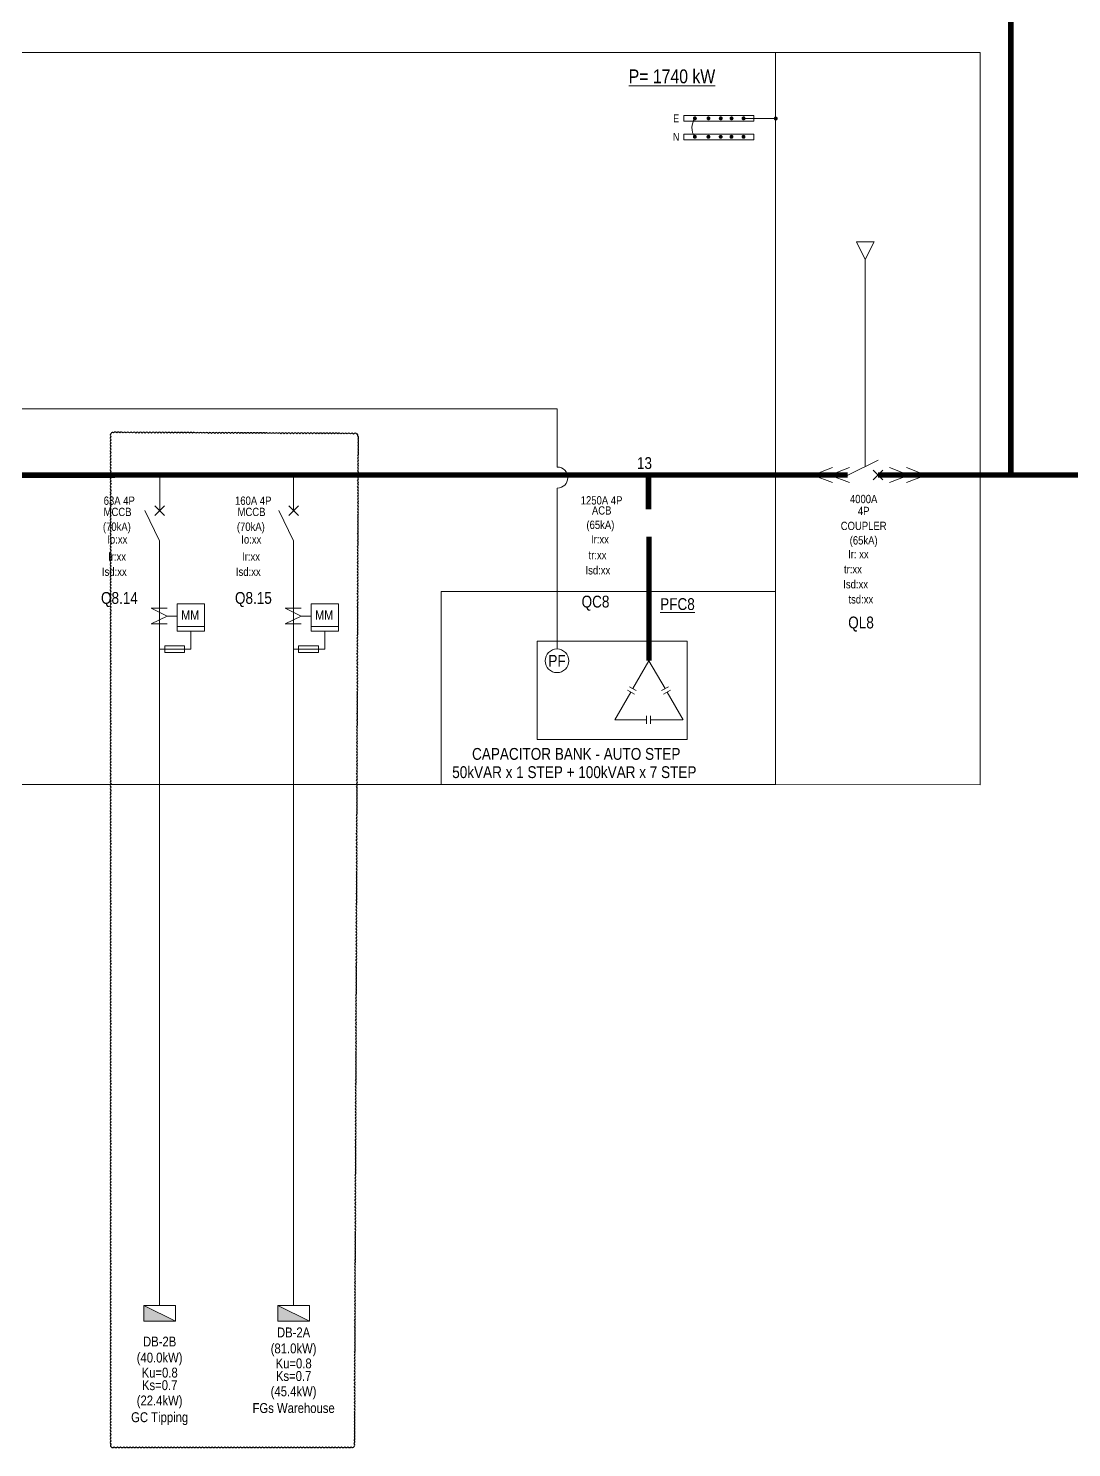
# Model space of a CAD drawing. Header units: millimetres. Extents: x -116965 to 323937, y 291661 to 566926.
# Drawn here: x -54302 to -52935, y 326362 to 328221 of the extents above; entities that cross this region are included whole.
import ezdxf
from ezdxf.enums import TextEntityAlignment as Align

# ---------------------------------------------------------------- set-up
doc = ezdxf.new("R2010")
doc.units = ezdxf.units.MM
doc.layers.get('0').update_dxf_attribs({"lineweight": 18})
doc.layers.add('HV-MV Equipment', color=4, linetype='Continuous', lineweight=9)
doc.layers.add('Text 2', color=2, linetype='Continuous')
doc.styles.add('Hel-Con', font='')
doc.styles.add('VNI-HELVE', font='')
doc.styles.add('VNI-HELVE-CONDENSE', font='')
doc.styles.get('Hel-Con').set_extended_font_data('VNI-Helve-Condense')
doc.styles.get('VNI-HELVE').set_extended_font_data('VNI-Helve-Condense')
doc.styles.get('VNI-HELVE-CONDENSE').set_extended_font_data('VNI-Helve-Condense')

# ---------------------------------------------------------------- blocks, each defined once
blk = doc.blocks.new('TDIEN')
blk.add_hatch(color=256).paths.add_polyline_path([(400, 0), (-400, 400), (-400, 0)])
blk.add_line((-400, 400), (400, 0))
blk.add_lwpolyline([(-400, 0), (400, 0), (400, 400), (-400, 400)], close=True)

msp = doc.modelspace()

# ---------------------------------------------------------------- linework, layer by layer
at = {"layer": 'HV-MV Equipment', "color": 8, "lineweight": 9}
for p, q in [((-53608.772753, 327723.226844), (-55451.867401, 327723.284552)), ((-53608.772753, 327646.902933), (-53608.772753, 327723.247146)), ((-53609.083405, 327408.518985), (-53608.772753, 327619.227688))]:
    msp.add_line(p, q, dxfattribs=at)
at = {"layer": 'HV-MV Equipment', "color": 6, "lineweight": 9}
msp.add_line((-53954.242582, 326548.692221), (-53954.242582, 327550.05506), dxfattribs=at)
at = {"layer": 'HV-MV Equipment', "ltscale": 0.001}
msp.add_line((-53760.765203, 327484.004418), (-53760.765203, 327230.818382), dxfattribs=at)
at = {"layer": 'HV-MV Equipment', "color": 6, "const_width": 7.259908}
for points in [[(-53014.454153, 327636.386504), (-53014.454153, 328626.947651)], [(-53228.23878, 327636.386504), (-56602.539381, 327636.272433)], [(-53489.327513, 327636.292735), (-53489.327513, 327591.316866)], [(-53188.453614, 327636.386504), (-52699.281303, 327636.386504)], [(-53488.618168, 327393.060717), (-53488.638867, 327555.599994)]]:
    msp.add_lwpolyline(points, dxfattribs=at)
at = {"layer": 'HV-MV Equipment', "lineweight": 9}
for points in [[(-56642.54954, 328189.860327), (-53322.833624, 328189.954096), (-53322.833624, 327230.848957), (-55343.806118, 327230.848957), (-55343.806118, 327230.848957), (-56642.54954, 327230.848957), (-56642.54954, 328189.860327)], [(-53760.765203, 327484.004418), (-53322.833624, 327484.004418)]]:
    msp.add_lwpolyline(points, dxfattribs=at)
for points in [[(-53322.833624, 328189.974398), (-53054.464313, 328189.974398), (-53054.464313, 327230.534554), (-53322.833624, 327230.963028)], [(-53442.862727, 328075.678929), (-53351.240946, 328075.678929), (-53351.240946, 328083.002009), (-53442.862727, 328083.002009)], [(-53438.349596, 327289.779156), (-53634.987879, 327289.779156), (-53634.987879, 327418.844187), (-53438.349596, 327418.844187)]]:
    msp.add_lwpolyline(points, close=True, dxfattribs=at)
at = {"layer": 'HV-MV Equipment', "color": 3, "lineweight": 9}
msp.add_lwpolyline([(-53442.780147, 328099.843047), (-53351.158366, 328099.843047), (-53351.158366, 328107.166127), (-53442.780147, 328107.166127)], close=True, dxfattribs=at)
at = {"layer": 'HV-MV Equipment', "lineweight": 9}
msp.add_lwpolyline([(-53428.428222, 328103.622058, 0.3197592439), (-53428.510802, 328079.457946)], format="xyb", dxfattribs=at)
at = {"layer": 'HV-MV Equipment', "color": 3, "lineweight": 9, "const_width": 2.581301}
for points in [[(-53429.718871, 328103.622061, -1), (-53427.13757, 328103.622061, -1)], [(-53411.902089, 328103.622061, -1), (-53409.320789, 328103.622061, -1)], [(-53395.84586, 328103.622061, -1), (-53393.26456, 328103.622061, -1)], [(-53381.703408, 328103.622061, -1), (-53379.122108, 328103.622061, -1)], [(-53365.919522, 328103.622061, -1), (-53363.338221, 328103.622061, -1)], [(-53323.72242, 328103.410391, -1), (-53321.14112, 328103.410391, -1)]]:
    msp.add_lwpolyline(points, format="xyb", close=True, dxfattribs=at)
at = {"layer": 'HV-MV Equipment', "color": 3, "lineweight": 9}
msp.add_lwpolyline([(-53364.628871, 328103.622061), (-53322.414295, 328103.622061)], dxfattribs=at)
at = {"layer": 'HV-MV Equipment', "lineweight": 9, "const_width": 2.581301}
for points in [[(-53429.801451, 328079.457943, -1), (-53427.22015, 328079.457943, -1)], [(-53411.984669, 328079.457943, -1), (-53409.403368, 328079.457943, -1)], [(-53395.92844, 328079.457943, -1), (-53393.34714, 328079.457943, -1)], [(-53381.785988, 328079.457943, -1), (-53379.204688, 328079.457943, -1)], [(-53366.002101, 328079.457943, -1), (-53363.420801, 328079.457943, -1)]]:
    msp.add_lwpolyline(points, format="xyb", close=True, dxfattribs=at)
at = {"layer": 'HV-MV Equipment', "color": 8, "lineweight": 9}
for points in [[(-53216.824391, 327941.766785), (-53193.592685, 327941.766785), (-53205.208538, 327918.53508), (-53205.208538, 327918.53508)], [(-54106.782349, 327467.719662), (-54071.098449, 327467.719662), (-54071.098449, 327432.035763), (-54106.782349, 327432.035763)], [(-53931.25417, 327467.71074), (-53895.57027, 327467.71074), (-53895.57027, 327432.02684), (-53931.25417, 327432.02684)], [(-54123.137021, 327412.696217), (-54123.137021, 327404.091881), (-54097.324015, 327404.091881), (-54097.324015, 327412.696217)], [(-53947.608842, 327412.687295), (-53947.608842, 327404.082959), (-53921.795836, 327404.082959), (-53921.795836, 327412.687295)]]:
    msp.add_lwpolyline(points, close=True, dxfattribs=at)
for points in [[(-53205.181705, 327647.626458), (-53205.205899, 327918.540358)], [(-54120.042178, 327462.008867), (-54140.692583, 327462.008867), (-54120.042178, 327451.683665), (-54140.692583, 327441.358462), (-54120.042178, 327441.358462)], [(-54120.042178, 327451.683665), (-54106.792103, 327451.683665)], [(-53944.513999, 327461.999945), (-53965.164403, 327461.999945), (-53944.513999, 327451.674743), (-53965.164403, 327441.34954), (-53944.513999, 327441.34954)], [(-53944.513999, 327451.674743), (-53931.263924, 327451.674743)], [(-54088.940399, 327432.035763), (-54088.940399, 327408.394049), (-54129.77317, 327408.394049)], [(-54106.782349, 327437.983079), (-54071.098449, 327437.983079)], [(-53913.41222, 327432.02684), (-53913.41222, 327408.385127), (-53954.24499, 327408.385127)], [(-53931.25417, 327437.974157), (-53895.57027, 327437.974157)], [(-53509.665184, 327356.547144), (-53488.601116, 327393.031181)], [(-53467.537047, 327356.547144), (-53488.601116, 327393.031181)], [(-53512.246485, 327352.0762), (-53533.310554, 327315.592163)], [(-53507.775541, 327349.494899), (-53516.717429, 327354.6575)], [(-53505.19424, 327353.965843), (-53514.136128, 327359.128444)], [(-53472.007991, 327353.965843), (-53463.066103, 327359.128444)], [(-53469.42669, 327349.494899), (-53460.484802, 327354.6575)], [(-53464.955746, 327352.0762), (-53443.891677, 327315.592163)], [(-53491.973339, 327315.592163), (-53533.310554, 327315.592163)], [(-53491.973339, 327320.754764), (-53491.973339, 327310.429561)], [(-53486.810738, 327320.754764), (-53486.810738, 327310.429561)], [(-53486.810738, 327315.592163), (-53444.6826, 327315.592163)]]:
    msp.add_lwpolyline(points, dxfattribs=at)
at = {"layer": 'HV-MV Equipment', "color": 4, "lineweight": 9}
for points in [[(-53228.23878, 327636.386504), (-53188.453614, 327655.781134)], [(-53273.71279, 327636.386504), (-53248.293023, 327646.265896)], [(-53273.71279, 327636.386504), (-53248.293023, 327626.507112)], [(-53251.470486, 327636.386504), (-53226.050719, 327646.265896)], [(-53251.470486, 327636.386504), (-53226.050719, 327626.507112)], [(-53194.721345, 327642.654235), (-53182.185884, 327630.118773)], [(-53194.721345, 327630.118773), (-53182.185884, 327642.654235)], [(-53148.105942, 327636.294109), (-53173.525709, 327626.414716)], [(-53148.046287, 327636.270924), (-53173.466054, 327646.150316)], [(-53125.863638, 327636.294109), (-53151.283405, 327626.414716)], [(-53125.803983, 327636.270924), (-53151.22375, 327646.150316)], [(-54136.038492, 327583.581417), (-54123.503031, 327596.116879)], [(-54123.503031, 327583.581417), (-54136.038492, 327596.116879)], [(-53960.510313, 327583.572495), (-53947.974851, 327596.107957)], [(-53947.974851, 327583.572495), (-53960.510313, 327596.107957)], [(-54129.770761, 327550.063982), (-54149.165391, 327589.849148)], [(-53954.242582, 327550.05506), (-53973.637212, 327589.840226)]]:
    msp.add_lwpolyline(points, dxfattribs=at)
at = {"layer": 'HV-MV Equipment', "color": 6, "lineweight": 9}
for points in [[(-54129.675347, 327636.368297), (-54129.675347, 327591.392427)], [(-53954.242582, 327634.816095), (-53954.242582, 327589.840226)], [(-54129.770761, 327550.063982), (-54129.770761, 326548.674442)]]:
    msp.add_lwpolyline(points, dxfattribs=at)
at = {"layer": 'HV-MV Equipment', "color": 4, "lineweight": 9}
for points in [[(-53488.638867, 327555.599994, 0, 0, 0), (-53508.033497, 327595.38516, 6.195121, 6.195121, 0)], [(-53495.721869, 327584.92251, 0, 0, 0), (-53483.186407, 327597.457972, 6.195121, 6.195121, 0)], [(-53483.186407, 327584.92251, 0, 0, 0), (-53495.721869, 327597.457972, 6.195121, 6.195121, 0)]]:
    msp.add_lwpolyline(points, format="xyseb", dxfattribs=at)
at = {"layer": 'HV-MV Equipment', "color": 8, "lineweight": 9}
msp.add_lwpolyline([(-53608.901071, 327377.543377, 0, 0, 0), (-53608.901071, 327349.530747, 0, 0, 0), (-53529.203907, 327349.530747, 7.743902, 0, 0), (-53513.716103, 327349.530747, 0, 0, 0)], format="xyseb", dxfattribs=at)
msp.add_circle((-53609.083405, 327393.031181), 15.487804, dxfattribs=at)
msp.add_arc((-53608.774842, 327633.06531), 13.837623, 270.00864702, 89.99135298, dxfattribs=at)
at = {"layer": 'Text 2', "color": 32, "true_color": 0xcd6928}
msp.add_lwpolyline([(-54193.368756, 326363.445297, 0.52056705), (-54189.232033, 326363.445297, 0.52056705), (-54185.095311, 326363.445297, 0.52056705), (-54180.958588, 326363.445297, 0.52056705), (-54176.821865, 326363.445297, 0.52056705), (-54172.685142, 326363.445297, 0.52056705), (-54168.54842, 326363.445297, 0.52056705), (-54164.411697, 326363.445297, 0.52056705), (-54160.274974, 326363.445297, 0.52056705), (-54156.138252, 326363.445297, 0.52056705), (-54152.001529, 326363.445297, 0.52056705), (-54147.864806, 326363.445297, 0.52056705), (-54143.728084, 326363.445297, 0.52056705), (-54139.591361, 326363.445297, 0.52056705), (-54135.454638, 326363.445297, 0.52056705), (-54131.317915, 326363.445297, 0.52056705), (-54127.181193, 326363.445297, 0.52056705), (-54123.04447, 326363.445297, 0.52056705), (-54118.907747, 326363.445297, 0.52056705), (-54114.771025, 326363.445297, 0.52056705), (-54110.634302, 326363.445297, 0.52056705), (-54106.497579, 326363.445297, 0.52056705), (-54102.360857, 326363.445297, 0.52056705), (-54098.224134, 326363.445297, 0.52056705), (-54094.087411, 326363.445297, 0.52056705), (-54089.950689, 326363.445297, 0.52056705), (-54085.813966, 326363.445297, 0.52056705), (-54081.677243, 326363.445297, 0.52056705), (-54077.54052, 326363.445297, 0.52056705), (-54073.403798, 326363.445297, 0.52056705), (-54069.267075, 326363.445297, 0.52056705), (-54065.130352, 326363.445297, 0.52056705), (-54060.99363, 326363.445297, 0.52056705), (-54056.856907, 326363.445297, 0.52056705), (-54052.720184, 326363.445297, 0.52056705), (-54048.583462, 326363.445297, 0.52056705), (-54044.446739, 326363.445297, 0.52056705), (-54040.310016, 326363.445297, 0.52056705), (-54036.173294, 326363.445297, 0.52056705), (-54032.036571, 326363.445297, 0.52056705), (-54027.899848, 326363.445297, 0.52056705), (-54023.763125, 326363.445297, 0.52056705), (-54019.626403, 326363.445297, 0.52056705), (-54015.48968, 326363.445297, 0.52056705), (-54011.352957, 326363.445297, 0.52056705), (-54007.216235, 326363.445297, 0.52056705), (-54003.079512, 326363.445297, 0.52056705), (-53998.942789, 326363.445297, 0.52056705), (-53994.806067, 326363.445297, 0.52056705), (-53990.669344, 326363.445297, 0.52056705), (-53986.532621, 326363.445297, 0.52056705), (-53982.395899, 326363.445297, 0.52056705), (-53978.259176, 326363.445297, 0.52056705), (-53974.122453, 326363.445297, 0.52056705), (-53969.98573, 326363.445297, 0.52056705), (-53965.849008, 326363.445297, 0.52056705), (-53961.712285, 326363.445297, 0.52056705), (-53957.575562, 326363.445297, 0.52056705), (-53953.43884, 326363.445297, 0.52056705), (-53949.302117, 326363.445297, 0.52056705), (-53945.165394, 326363.445297, 0.52056705), (-53941.028672, 326363.445297, 0.52056705), (-53936.891949, 326363.445297, 0.52056705), (-53932.755226, 326363.445297, 0.52056705), (-53928.618503, 326363.445297, 0.52056705), (-53924.481781, 326363.445297, 0.52056705), (-53920.345058, 326363.445297, 0.52056705), (-53916.208335, 326363.445297, 0.52056705), (-53912.071613, 326363.445297, 0.52056705), (-53907.93489, 326363.445297, 0.52056705), (-53903.798167, 326363.445297, 0.52056705), (-53899.661445, 326363.445297, 0.52056705), (-53895.524722, 326363.445297, 0.52056705), (-53891.387999, 326363.445297, 0.52056705), (-53887.251277, 326363.445297, 0.52056705), (-53883.114554, 326363.445297, 0.52056705), (-53878.977831, 326363.445297, 0.52056705), (-53875.018775, 326363.623626, 0.52056705), (-53875.0034, 326367.76032, 0.52056705), (-53874.988025, 326371.897014, 0.52056705), (-53874.97265, 326376.033708, 0.52056705), (-53874.957276, 326380.170402, 0.52056705), (-53874.941901, 326384.307096, 0.52056705), (-53874.926526, 326388.44379, 0.52056705), (-53874.911151, 326392.580484, 0.52056705), (-53874.895776, 326396.717179, 0.52056705), (-53874.880401, 326400.853873, 0.52056705), (-53874.865026, 326404.990567, 0.52056705), (-53874.849651, 326409.127261, 0.52056705), (-53874.834276, 326413.263955, 0.52056705), (-53874.818901, 326417.400649, 0.52056705), (-53874.803526, 326421.537343, 0.52056705), (-53874.788151, 326425.674037, 0.52056705), (-53874.772776, 326429.810732, 0.52056705), (-53874.757402, 326433.947426, 0.52056705), (-53874.742027, 326438.08412, 0.52056705), (-53874.726652, 326442.220814, 0.52056705), (-53874.711277, 326446.357508, 0.52056705), (-53874.695902, 326450.494202, 0.52056705), (-53874.680527, 326454.630896, 0.52056705), (-53874.665152, 326458.76759, 0.52056705), (-53874.649777, 326462.904285, 0.52056705), (-53874.634402, 326467.040979, 0.52056705), (-53874.619027, 326471.177673, 0.52056705), (-53874.603652, 326475.314367, 0.52056705), (-53874.588277, 326479.451061, 0.52056705), (-53874.572902, 326483.587755, 0.52056705), (-53874.557527, 326487.724449, 0.52056705), (-53874.542153, 326491.861143, 0.52056705), (-53874.526778, 326495.997837, 0.52056705), (-53874.511403, 326500.134532, 0.52056705), (-53874.496028, 326504.271226, 0.52056705), (-53874.480653, 326508.40792, 0.52056705), (-53874.465278, 326512.544614, 0.52056705), (-53874.449903, 326516.681308, 0.52056705), (-53874.434528, 326520.818002, 0.52056705), (-53874.419153, 326524.954696, 0.52056705), (-53874.403778, 326529.09139, 0.52056705), (-53874.388403, 326533.228085, 0.52056705), (-53874.373028, 326537.364779, 0.52056705), (-53874.357653, 326541.501473, 0.52056705), (-53874.342279, 326545.638167, 0.52056705), (-53874.326904, 326549.774861, 0.52056705), (-53874.311529, 326553.911555, 0.52056705), (-53874.296154, 326558.048249, 0.52056705), (-53874.280779, 326562.184943, 0.52056705), (-53874.265404, 326566.321638, 0.52056705), (-53874.250029, 326570.458332, 0.52056705), (-53874.234654, 326574.595026, 0.52056705), (-53874.219279, 326578.73172, 0.52056705), (-53874.203904, 326582.868414, 0.52056705), (-53874.188529, 326587.005108, 0.52056705), (-53874.173154, 326591.141802, 0.52056705), (-53874.157779, 326595.278496, 0.52056705), (-53874.142405, 326599.415191, 0.52056705), (-53874.12703, 326603.551885, 0.52056705), (-53874.111655, 326607.688579, 0.52056705), (-53874.09628, 326611.825273, 0.52056705), (-53874.080905, 326615.961967, 0.52056705), (-53874.06553, 326620.098661, 0.52056705), (-53874.050155, 326624.235355, 0.52056705), (-53874.03478, 326628.372049, 0.52056705), (-53874.019405, 326632.508744, 0.52056705), (-53874.00403, 326636.645438, 0.52056705), (-53873.988655, 326640.782132, 0.52056705), (-53873.97328, 326644.918826, 0.52056705), (-53873.957905, 326649.05552, 0.52056705), (-53873.942531, 326653.192214, 0.52056705), (-53873.927156, 326657.328908, 0.52056705), (-53873.911781, 326661.465602, 0.52056705), (-53873.896406, 326665.602296, 0.52056705), (-53873.881031, 326669.738991, 0.52056705), (-53873.865656, 326673.875685, 0.52056705), (-53873.850281, 326678.012379, 0.52056705), (-53873.834906, 326682.149073, 0.52056705), (-53873.819531, 326686.285767, 0.52056705), (-53873.804156, 326690.422461, 0.52056705), (-53873.788781, 326694.559155, 0.52056705), (-53873.773406, 326698.695849, 0.52056705), (-53873.758031, 326702.832544, 0.52056705), (-53873.742657, 326706.969238, 0.52056705), (-53873.727282, 326711.105932, 0.52056705), (-53873.711907, 326715.242626, 0.52056705), (-53873.696532, 326719.37932, 0.52056705), (-53873.681157, 326723.516014, 0.52056705), (-53873.665782, 326727.652708, 0.52056705), (-53873.650407, 326731.789402, 0.52056705), (-53873.635032, 326735.926097, 0.52056705), (-53873.619657, 326740.062791, 0.52056705), (-53873.604282, 326744.199485, 0.52056705), (-53873.588907, 326748.336179, 0.52056705), (-53873.573532, 326752.472873, 0.52056705), (-53873.558157, 326756.609567, 0.52056705), (-53873.542782, 326760.746261, 0.52056705), (-53873.527408, 326764.882955, 0.52056705), (-53873.512033, 326769.01965, 0.52056705), (-53873.496658, 326773.156344, 0.52056705), (-53873.481283, 326777.293038, 0.52056705), (-53873.465908, 326781.429732, 0.52056705), (-53873.450533, 326785.566426, 0.52056705), (-53873.435158, 326789.70312, 0.52056705), (-53873.419783, 326793.839814, 0.52056705), (-53873.404408, 326797.976508, 0.52056705), (-53873.389033, 326802.113202, 0.52056705), (-53873.373658, 326806.249897, 0.52056705), (-53873.358283, 326810.386591, 0.52056705), (-53873.342908, 326814.523285, 0.52056705), (-53873.327534, 326818.659979, 0.52056705), (-53873.312159, 326822.796673, 0.52056705), (-53873.296784, 326826.933367, 0.52056705), (-53873.281409, 326831.070061, 0.52056705), (-53873.266034, 326835.206755, 0.52056705), (-53873.250659, 326839.34345, 0.52056705), (-53873.235284, 326843.480144, 0.52056705), (-53873.219909, 326847.616838, 0.52056705), (-53873.204534, 326851.753532, 0.52056705), (-53873.189159, 326855.890226, 0.52056705), (-53873.173784, 326860.02692, 0.52056705), (-53873.158409, 326864.163614, 0.52056705), (-53873.143034, 326868.300308, 0.52056705), (-53873.12766, 326872.437003, 0.52056705), (-53873.112285, 326876.573697, 0.52056705), (-53873.09691, 326880.710391, 0.52056705), (-53873.081535, 326884.847085, 0.52056705), (-53873.06616, 326888.983779, 0.52056705), (-53873.050785, 326893.120473, 0.52056705), (-53873.03541, 326897.257167, 0.52056705), (-53873.020035, 326901.393861, 0.52056705), (-53873.00466, 326905.530556, 0.52056705), (-53872.989285, 326909.66725, 0.52056705), (-53872.97391, 326913.803944, 0.52056705), (-53872.958535, 326917.940638, 0.52056705), (-53872.94316, 326922.077332, 0.52056705), (-53872.927786, 326926.214026, 0.52056705), (-53872.912411, 326930.35072, 0.52056705), (-53872.897036, 326934.487414, 0.52056705), (-53872.881661, 326938.624109, 0.52056705), (-53872.866286, 326942.760803, 0.52056705), (-53872.850911, 326946.897497, 0.52056705), (-53872.835536, 326951.034191, 0.52056705), (-53872.820161, 326955.170885, 0.52056705), (-53872.804786, 326959.307579, 0.52056705), (-53872.789411, 326963.444273, 0.52056705), (-53872.774036, 326967.580967, 0.52056705), (-53872.758661, 326971.717661, 0.52056705), (-53872.743286, 326975.854356, 0.52056705), (-53872.727912, 326979.99105, 0.52056705), (-53872.712537, 326984.127744, 0.52056705), (-53872.697162, 326988.264438, 0.52056705), (-53872.681787, 326992.401132, 0.52056705), (-53872.666412, 326996.537826, 0.52056705), (-53872.651037, 327000.67452, 0.52056705), (-53872.635662, 327004.811214, 0.52056705), (-53872.620287, 327008.947909, 0.52056705), (-53872.604912, 327013.084603, 0.52056705), (-53872.589537, 327017.221297, 0.52056705), (-53872.574162, 327021.357991, 0.52056705), (-53872.558787, 327025.494685, 0.52056705), (-53872.543412, 327029.631379, 0.52056705), (-53872.528037, 327033.768073, 0.52056705), (-53872.512663, 327037.904767, 0.52056705), (-53872.497288, 327042.041462, 0.52056705), (-53872.481913, 327046.178156, 0.52056705), (-53872.466538, 327050.31485, 0.52056705), (-53872.451163, 327054.451544, 0.52056705), (-53872.435788, 327058.588238, 0.52056705), (-53872.420413, 327062.724932, 0.52056705), (-53872.405038, 327066.861626, 0.52056705), (-53872.389663, 327070.99832, 0.52056705), (-53872.374288, 327075.135015, 0.52056705), (-53872.358913, 327079.271709, 0.52056705), (-53872.343538, 327083.408403, 0.52056705), (-53872.328163, 327087.545097, 0.52056705), (-53872.312789, 327091.681791, 0.52056705), (-53872.297414, 327095.818485, 0.52056705), (-53872.282039, 327099.955179, 0.52056705), (-53872.266664, 327104.091873, 0.52056705), (-53872.251289, 327108.228568, 0.52056705), (-53872.235914, 327112.365262, 0.52056705), (-53872.220539, 327116.501956, 0.52056705), (-53872.205164, 327120.63865, 0.52056705), (-53872.189789, 327124.775344, 0.52056705), (-53872.174414, 327128.912038, 0.52056705), (-53872.159039, 327133.048732, 0.52056705), (-53872.143664, 327137.185426, 0.52056705), (-53872.128289, 327141.32212, 0.52056705), (-53872.112915, 327145.458815, 0.52056705), (-53872.09754, 327149.595509, 0.52056705), (-53872.082165, 327153.732203, 0.52056705), (-53872.06679, 327157.868897, 0.52056705), (-53872.051415, 327162.005591, 0.52056705), (-53872.03604, 327166.142285, 0.52056705), (-53872.020665, 327170.278979, 0.52056705), (-53872.00529, 327174.415673, 0.52056705), (-53871.989915, 327178.552368, 0.52056705), (-53871.97454, 327182.689062, 0.52056705), (-53871.959165, 327186.825756, 0.52056705), (-53871.94379, 327190.96245, 0.52056705), (-53871.928415, 327195.099144, 0.52056705), (-53871.913041, 327199.235838, 0.52056705), (-53871.897666, 327203.372532, 0.52056705), (-53871.882291, 327207.509226, 0.52056705), (-53871.866916, 327211.645921, 0.52056705), (-53871.851541, 327215.782615, 0.52056705), (-53871.836166, 327219.919309, 0.52056705), (-53871.820791, 327224.056003, 0.52056705), (-53871.805416, 327228.192697, 0.52056705), (-53871.790041, 327232.329391, 0.52056705), (-53871.774666, 327236.466085, 0.52056705), (-53871.759291, 327240.602779, 0.52056705), (-53871.743916, 327244.739474, 0.52056705), (-53871.728541, 327248.876168, 0.52056705), (-53871.713167, 327253.012862, 0.52056705), (-53871.697792, 327257.149556, 0.52056705), (-53871.682417, 327261.28625, 0.52056705), (-53871.667042, 327265.422944, 0.52056705), (-53871.651667, 327269.559638, 0.52056705), (-53871.636292, 327273.696332, 0.52056705), (-53871.620917, 327277.833027, 0.52056705), (-53871.605542, 327281.969721, 0.52056705), (-53871.590167, 327286.106415, 0.52056705), (-53871.574792, 327290.243109, 0.52056705), (-53871.559417, 327294.379803, 0.52056705), (-53871.544042, 327298.516497, 0.52056705), (-53871.528667, 327302.653191, 0.52056705), (-53871.513292, 327306.789885, 0.52056705), (-53871.497918, 327310.926579, 0.52056705), (-53871.482543, 327315.063274, 0.52056705), (-53871.467168, 327319.199968, 0.52056705), (-53871.451793, 327323.336662, 0.52056705), (-53871.436418, 327327.473356, 0.52056705), (-53871.421043, 327331.61005, 0.52056705), (-53871.405668, 327335.746744, 0.52056705), (-53871.390293, 327339.883438, 0.52056705), (-53871.374918, 327344.020132, 0.52056705), (-53871.359543, 327348.156827, 0.52056705), (-53871.344168, 327352.293521, 0.52056705), (-53871.328793, 327356.430215, 0.52056705), (-53871.313418, 327360.566909, 0.52056705), (-53871.298044, 327364.703603, 0.52056705), (-53871.282669, 327368.840297, 0.52056705), (-53871.267294, 327372.976991, 0.52056705), (-53871.251919, 327377.113685, 0.52056705), (-53871.236544, 327381.25038, 0.52056705), (-53871.221169, 327385.387074, 0.52056705), (-53871.205794, 327389.523768, 0.52056705), (-53871.190419, 327393.660462, 0.52056705), (-53871.175044, 327397.797156, 0.52056705), (-53871.159669, 327401.93385, 0.52056705), (-53871.144294, 327406.070544, 0.52056705), (-53871.128919, 327410.207238, 0.52056705), (-53871.113544, 327414.343933, 0.52056705), (-53871.09817, 327418.480627, 0.52056705), (-53871.082795, 327422.617321, 0.52056705), (-53871.06742, 327426.754015, 0.52056705), (-53871.052045, 327430.890709, 0.52056705), (-53871.03667, 327435.027403, 0.52056705), (-53871.021295, 327439.164097, 0.52056705), (-53871.00592, 327443.300791, 0.52056705), (-53870.990545, 327447.437485, 0.52056705), (-53870.97517, 327451.57418, 0.52056705), (-53870.959795, 327455.710874, 0.52056705), (-53870.94442, 327459.847568, 0.52056705), (-53870.929045, 327463.984262, 0.52056705), (-53870.91367, 327468.120956, 0.52056705), (-53870.898296, 327472.25765, 0.52056705), (-53870.882921, 327476.394344, 0.52056705), (-53870.867546, 327480.531038, 0.52056705), (-53870.852171, 327484.667733, 0.52056705), (-53870.836796, 327488.804427, 0.52056705), (-53870.821421, 327492.941121, 0.52056705), (-53870.806046, 327497.077815, 0.52056705), (-53870.790671, 327501.214509, 0.52056705), (-53870.775296, 327505.351203, 0.52056705), (-53870.759921, 327509.487897, 0.52056705), (-53870.744546, 327513.624591, 0.52056705), (-53870.729171, 327517.761286, 0.52056705), (-53870.713796, 327521.89798, 0.52056705), (-53870.698422, 327526.034674, 0.52056705), (-53870.683047, 327530.171368, 0.52056705), (-53870.667672, 327534.308062, 0.52056705), (-53870.652297, 327538.444756, 0.52056705), (-53870.636922, 327542.58145, 0.52056705), (-53870.621547, 327546.718144, 0.52056705), (-53870.606172, 327550.854839, 0.52056705), (-53870.590797, 327554.991533, 0.52056705), (-53870.575422, 327559.128227, 0.52056705), (-53870.560047, 327563.264921, 0.52056705), (-53870.544672, 327567.401615, 0.52056705), (-53870.529297, 327571.538309, 0.52056705), (-53870.513922, 327575.675003, 0.52056705), (-53870.498547, 327579.811697, 0.52056705), (-53870.483173, 327583.948392, 0.52056705), (-53870.467798, 327588.085086, 0.52056705), (-53870.452423, 327592.22178, 0.52056705), (-53870.437048, 327596.358474, 0.52056705), (-53870.421673, 327600.495168, 0.52056705), (-53870.406298, 327604.631862, 0.52056705), (-53870.390923, 327608.768556, 0.52056705), (-53870.375548, 327612.90525, 0.52056705), (-53870.360173, 327617.041944, 0.52056705), (-53870.344798, 327621.178639, 0.52056705), (-53870.329423, 327625.315333, 0.52056705), (-53870.314048, 327629.452027, 0.52056705), (-53870.298673, 327633.588721, 0.52056705), (-53870.283299, 327637.725415, 0.52056705), (-53870.267924, 327641.862109, 0.52056705), (-53870.252549, 327645.998803, 0.52056705), (-53870.237174, 327650.135497, 0.52056705), (-53870.221799, 327654.272192, 0.52056705), (-53870.206424, 327658.408886, 0.52056705), (-53870.191049, 327662.54558, 0.52056705), (-53870.175674, 327666.682274, 0.52056705), (-53870.160299, 327670.818968, 0.52056705), (-53870.144924, 327674.955662, 0.52056705), (-53870.129549, 327679.092356, 0.52056705), (-53870.114174, 327683.22905, 0.52056705), (-53870.098799, 327687.365745, 0.52056705), (-53871.476431, 327690.120934, 0.52056705), (-53875.61311, 327690.139854, 0.52056705), (-53879.74979, 327690.158775, 0.52056705), (-53883.886469, 327690.177695, 0.52056705), (-53888.023148, 327690.196616, 0.52056705), (-53892.159828, 327690.215536, 0.52056705), (-53896.296507, 327690.234456, 0.52056705), (-53900.433187, 327690.253377, 0.52056705), (-53904.569866, 327690.272297, 0.52056705), (-53908.706546, 327690.291218, 0.52056705), (-53912.843225, 327690.310138, 0.52056705), (-53916.979904, 327690.329059, 0.52056705), (-53921.116584, 327690.347979, 0.52056705), (-53925.253263, 327690.3669, 0.52056705), (-53929.389943, 327690.38582, 0.52056705), (-53933.526622, 327690.404741, 0.52056705), (-53937.663302, 327690.423661, 0.52056705), (-53941.799981, 327690.442582, 0.52056705), (-53945.93666, 327690.461502, 0.52056705), (-53950.07334, 327690.480423, 0.52056705), (-53954.210019, 327690.499343, 0.52056705), (-53958.346699, 327690.518264, 0.52056705), (-53962.483378, 327690.537184, 0.52056705), (-53966.620058, 327690.556105, 0.52056705), (-53970.756737, 327690.575025, 0.52056705), (-53974.893416, 327690.593946, 0.52056705), (-53979.030096, 327690.612866, 0.52056705), (-53983.166775, 327690.631787, 0.52056705), (-53987.303455, 327690.650707, 0.52056705), (-53991.440134, 327690.669628, 0.52056705), (-53995.576813, 327690.688548, 0.52056705), (-53999.713493, 327690.707469, 0.52056705), (-54003.850172, 327690.726389, 0.52056705), (-54007.986852, 327690.74531, 0.52056705), (-54012.123531, 327690.76423, 0.52056705), (-54016.260211, 327690.783151, 0.52056705), (-54020.39689, 327690.802071, 0.52056705), (-54024.533569, 327690.820991, 0.52056705), (-54028.670249, 327690.839912, 0.52056705), (-54032.806928, 327690.858832, 0.52056705), (-54036.943608, 327690.877753, 0.52056705), (-54041.080287, 327690.896673, 0.52056705), (-54045.216967, 327690.915594, 0.52056705), (-54049.353646, 327690.934514, 0.52056705), (-54053.490325, 327690.953435, 0.52056705), (-54057.627005, 327690.972355, 0.52056705), (-54061.763684, 327690.991276, 0.52056705), (-54065.900364, 327691.010196, 0.52056705), (-54070.037043, 327691.029117, 0.52056705), (-54074.173723, 327691.048037, 0.52056705), (-54078.310402, 327691.066958, 0.52056705), (-54082.447081, 327691.085878, 0.52056705), (-54086.583761, 327691.104799, 0.52056705), (-54090.72044, 327691.123719, 0.52056705), (-54094.85712, 327691.14264, 0.52056705), (-54098.993799, 327691.16156, 0.52056705), (-54103.130479, 327691.180481, 0.52056705), (-54107.267158, 327691.199401, 0.52056705), (-54111.403837, 327691.218322, 0.52056705), (-54115.540517, 327691.237242, 0.52056705), (-54119.677196, 327691.256163, 0.52056705), (-54123.813876, 327691.275083, 0.52056705), (-54127.950555, 327691.294004, 0.52056705), (-54132.087234, 327691.312924, 0.52056705), (-54136.223914, 327691.331845, 0.52056705), (-54140.360593, 327691.350765, 0.52056705), (-54144.497273, 327691.369686, 0.52056705), (-54148.633952, 327691.388606, 0.52056705), (-54152.770632, 327691.407526, 0.52056705), (-54156.907311, 327691.426447, 0.52056705), (-54161.04399, 327691.445367, 0.52056705), (-54165.18067, 327691.464288, 0.52056705), (-54169.317349, 327691.483208, 0.52056705), (-54173.454029, 327691.502129, 0.52056705), (-54177.590708, 327691.521049, 0.52056705), (-54181.727388, 327691.53997, 0.52056705), (-54185.864067, 327691.55889, 0.52056705), (-54190.000746, 327691.577811, 0.52056705), (-54193.368756, 327690.824538, 0.52056705), (-54193.368756, 327686.687815, 0.52056705), (-54193.368756, 327682.551092, 0.52056705), (-54193.368756, 327678.414369, 0.52056705), (-54193.368756, 327674.277647, 0.52056705), (-54193.368756, 327670.140924, 0.52056705), (-54193.368756, 327666.004201, 0.52056705), (-54193.368756, 327661.867479, 0.52056705), (-54193.368756, 327657.730756, 0.52056705), (-54193.368756, 327653.594033, 0.52056705), (-54193.368756, 327649.457311, 0.52056705), (-54193.368756, 327645.320588, 0.52056705), (-54193.368756, 327641.183865, 0.52056705), (-54193.368756, 327637.047143, 0.52056705), (-54193.368756, 327632.91042, 0.52056705), (-54193.368756, 327628.773697, 0.52056705), (-54193.368756, 327624.636974, 0.52056705), (-54193.368756, 327620.500252, 0.52056705), (-54193.368756, 327616.363529, 0.52056705), (-54193.368756, 327612.226806, 0.52056705), (-54193.368756, 327608.090084, 0.52056705), (-54193.368756, 327603.953361, 0.52056705), (-54193.368756, 327599.816638, 0.52056705), (-54193.368756, 327595.679916, 0.52056705), (-54193.368756, 327591.543193, 0.52056705), (-54193.368756, 327587.40647, 0.52056705), (-54193.368756, 327583.269748, 0.52056705), (-54193.368756, 327579.133025, 0.52056705), (-54193.368756, 327574.996302, 0.52056705), (-54193.368756, 327570.859579, 0.52056705), (-54193.368756, 327566.722857, 0.52056705), (-54193.368756, 327562.586134, 0.52056705), (-54193.368756, 327558.449411, 0.52056705), (-54193.368756, 327554.312689, 0.52056705), (-54193.368756, 327550.175966, 0.52056705), (-54193.368756, 327546.039243, 0.52056705), (-54193.368756, 327541.902521, 0.52056705), (-54193.368756, 327537.765798, 0.52056705), (-54193.368756, 327533.629075, 0.52056705), (-54193.368756, 327529.492352, 0.52056705), (-54193.368756, 327525.35563, 0.52056705), (-54193.368756, 327521.218907, 0.52056705), (-54193.368756, 327517.082184, 0.52056705), (-54193.368756, 327512.945462, 0.52056705), (-54193.368756, 327508.808739, 0.52056705), (-54193.368756, 327504.672016, 0.52056705), (-54193.368756, 327500.535294, 0.52056705), (-54193.368756, 327496.398571, 0.52056705), (-54193.368756, 327492.261848, 0.52056705), (-54193.368756, 327488.125126, 0.52056705), (-54193.368756, 327483.988403, 0.52056705), (-54193.368756, 327479.85168, 0.52056705), (-54193.368756, 327475.714957, 0.52056705), (-54193.368756, 327471.578235, 0.52056705), (-54193.368756, 327467.441512, 0.52056705), (-54193.368756, 327463.304789, 0.52056705), (-54193.368756, 327459.168067, 0.52056705), (-54193.368756, 327455.031344, 0.52056705), (-54193.368756, 327450.894621, 0.52056705), (-54193.368756, 327446.757899, 0.52056705), (-54193.368756, 327442.621176, 0.52056705), (-54193.368756, 327438.484453, 0.52056705), (-54193.368756, 327434.347731, 0.52056705), (-54193.368756, 327430.211008, 0.52056705), (-54193.368756, 327426.074285, 0.52056705), (-54193.368756, 327421.937562, 0.52056705), (-54193.368756, 327417.80084, 0.52056705), (-54193.368756, 327413.664117, 0.52056705), (-54193.368756, 327409.527394, 0.52056705), (-54193.368756, 327405.390672, 0.52056705), (-54193.368756, 327401.253949, 0.52056705), (-54193.368756, 327397.117226, 0.52056705), (-54193.368756, 327392.980504, 0.52056705), (-54193.368756, 327388.843781, 0.52056705), (-54193.368756, 327384.707058, 0.52056705), (-54193.368756, 327380.570336, 0.52056705), (-54193.368756, 327376.433613, 0.52056705), (-54193.368756, 327372.29689, 0.52056705), (-54193.368756, 327368.160167, 0.52056705), (-54193.368756, 327364.023445, 0.52056705), (-54193.368756, 327359.886722, 0.52056705), (-54193.368756, 327355.749999, 0.52056705), (-54193.368756, 327351.613277, 0.52056705), (-54193.368756, 327347.476554, 0.52056705), (-54193.368756, 327343.339831, 0.52056705), (-54193.368756, 327339.203109, 0.52056705), (-54193.368756, 327335.066386, 0.52056705), (-54193.368756, 327330.929663, 0.52056705), (-54193.368756, 327326.792941, 0.52056705), (-54193.368756, 327322.656218, 0.52056705), (-54193.368756, 327318.519495, 0.52056705), (-54193.368756, 327314.382772, 0.52056705), (-54193.368756, 327310.24605, 0.52056705), (-54193.368756, 327306.109327, 0.52056705), (-54193.368756, 327301.972604, 0.52056705), (-54193.368756, 327297.835882, 0.52056705), (-54193.368756, 327293.699159, 0.52056705), (-54193.368756, 327289.562436, 0.52056705), (-54193.368756, 327285.425714, 0.52056705), (-54193.368756, 327281.288991, 0.52056705), (-54193.368756, 327277.152268, 0.52056705), (-54193.368756, 327273.015545, 0.52056705), (-54193.368756, 327268.878823, 0.52056705), (-54193.368756, 327264.7421, 0.52056705), (-54193.368756, 327260.605377, 0.52056705), (-54193.368756, 327256.468655, 0.52056705), (-54193.368756, 327252.331932, 0.52056705), (-54193.368756, 327248.195209, 0.52056705), (-54193.368756, 327244.058487, 0.52056705), (-54193.368756, 327239.921764, 0.52056705), (-54193.368756, 327235.785041, 0.52056705), (-54193.368756, 327231.648319, 0.52056705), (-54193.368756, 327227.511596, 0.52056705), (-54193.368756, 327223.374873, 0.52056705), (-54193.368756, 327219.23815, 0.52056705), (-54193.368756, 327215.101428, 0.52056705), (-54193.368756, 327210.964705, 0.52056705), (-54193.368756, 327206.827982, 0.52056705), (-54193.368756, 327202.69126, 0.52056705), (-54193.368756, 327198.554537, 0.52056705), (-54193.368756, 327194.417814, 0.52056705), (-54193.368756, 327190.281092, 0.52056705), (-54193.368756, 327186.144369, 0.52056705), (-54193.368756, 327182.007646, 0.52056705), (-54193.368756, 327177.870924, 0.52056705), (-54193.368756, 327173.734201, 0.52056705), (-54193.368756, 327169.597478, 0.52056705), (-54193.368756, 327165.460755, 0.52056705), (-54193.368756, 327161.324033, 0.52056705), (-54193.368756, 327157.18731, 0.52056705), (-54193.368756, 327153.050587, 0.52056705), (-54193.368756, 327148.913865, 0.52056705), (-54193.368756, 327144.777142, 0.52056705), (-54193.368756, 327140.640419, 0.52056705), (-54193.368756, 327136.503697, 0.52056705), (-54193.368756, 327132.366974, 0.52056705), (-54193.368756, 327128.230251, 0.52056705), (-54193.368756, 327124.093528, 0.52056705), (-54193.368756, 327119.956806, 0.52056705), (-54193.368756, 327115.820083, 0.52056705), (-54193.368756, 327111.68336, 0.52056705), (-54193.368756, 327107.546638, 0.52056705), (-54193.368756, 327103.409915, 0.52056705), (-54193.368756, 327099.273192, 0.52056705), (-54193.368756, 327095.13647, 0.52056705), (-54193.368756, 327090.999747, 0.52056705), (-54193.368756, 327086.863024, 0.52056705), (-54193.368756, 327082.726302, 0.52056705), (-54193.368756, 327078.589579, 0.52056705), (-54193.368756, 327074.452856, 0.52056705), (-54193.368756, 327070.316133, 0.52056705), (-54193.368756, 327066.179411, 0.52056705), (-54193.368756, 327062.042688, 0.52056705), (-54193.368756, 327057.905965, 0.52056705), (-54193.368756, 327053.769243, 0.52056705), (-54193.368756, 327049.63252, 0.52056705), (-54193.368756, 327045.495797, 0.52056705), (-54193.368756, 327041.359075, 0.52056705), (-54193.368756, 327037.222352, 0.52056705), (-54193.368756, 327033.085629, 0.52056705), (-54193.368756, 327028.948907, 0.52056705), (-54193.368756, 327024.812184, 0.52056705), (-54193.368756, 327020.675461, 0.52056705), (-54193.368756, 327016.538738, 0.52056705), (-54193.368756, 327012.402016, 0.52056705), (-54193.368756, 327008.265293, 0.52056705), (-54193.368756, 327004.12857, 0.52056705), (-54193.368756, 326999.991848, 0.52056705), (-54193.368756, 326995.855125, 0.52056705), (-54193.368756, 326991.718402, 0.52056705), (-54193.368756, 326987.58168, 0.52056705), (-54193.368756, 326983.444957, 0.52056705), (-54193.368756, 326979.308234, 0.52056705), (-54193.368756, 326975.171512, 0.52056705), (-54193.368756, 326971.034789, 0.52056705), (-54193.368756, 326966.898066, 0.52056705), (-54193.368756, 326962.761343, 0.52056705), (-54193.368756, 326958.624621, 0.52056705), (-54193.368756, 326954.487898, 0.52056705), (-54193.368756, 326950.351175, 0.52056705), (-54193.368756, 326946.214453, 0.52056705), (-54193.368756, 326942.07773, 0.52056705), (-54193.368756, 326937.941007, 0.52056705), (-54193.368756, 326933.804285, 0.52056705), (-54193.368756, 326929.667562, 0.52056705), (-54193.368756, 326925.530839, 0.52056705), (-54193.368756, 326921.394117, 0.52056705), (-54193.368756, 326917.257394, 0.52056705), (-54193.368756, 326913.120671, 0.52056705), (-54193.368756, 326908.983948, 0.52056705), (-54193.368756, 326904.847226, 0.52056705), (-54193.368756, 326900.710503, 0.52056705), (-54193.368756, 326896.57378, 0.52056705), (-54193.368756, 326892.437058, 0.52056705), (-54193.368756, 326888.300335, 0.52056705), (-54193.368756, 326884.163612, 0.52056705), (-54193.368756, 326880.02689, 0.52056705), (-54193.368756, 326875.890167, 0.52056705), (-54193.368756, 326871.753444, 0.52056705), (-54193.368756, 326867.616721, 0.52056705), (-54193.368756, 326863.479999, 0.52056705), (-54193.368756, 326859.343276, 0.52056705), (-54193.368756, 326855.206553, 0.52056705), (-54193.368756, 326851.069831, 0.52056705), (-54193.368756, 326846.933108, 0.52056705), (-54193.368756, 326842.796385, 0.52056705), (-54193.368756, 326838.659663, 0.52056705), (-54193.368756, 326834.52294, 0.52056705), (-54193.368756, 326830.386217, 0.52056705), (-54193.368756, 326826.249495, 0.52056705), (-54193.368756, 326822.112772, 0.52056705), (-54193.368756, 326817.976049, 0.52056705), (-54193.368756, 326813.839326, 0.52056705), (-54193.368756, 326809.702604, 0.52056705), (-54193.368756, 326805.565881, 0.52056705), (-54193.368756, 326801.429158, 0.52056705), (-54193.368756, 326797.292436, 0.52056705), (-54193.368756, 326793.155713, 0.52056705), (-54193.368756, 326789.01899, 0.52056705), (-54193.368756, 326784.882268, 0.52056705), (-54193.368756, 326780.745545, 0.52056705), (-54193.368756, 326776.608822, 0.52056705), (-54193.368756, 326772.4721, 0.52056705), (-54193.368756, 326768.335377, 0.52056705), (-54193.368756, 326764.198654, 0.52056705), (-54193.368756, 326760.061931, 0.52056705), (-54193.368756, 326755.925209, 0.52056705), (-54193.368756, 326751.788486, 0.52056705), (-54193.368756, 326747.651763, 0.52056705), (-54193.368756, 326743.515041, 0.52056705), (-54193.368756, 326739.378318, 0.52056705), (-54193.368756, 326735.241595, 0.52056705), (-54193.368756, 326731.104873, 0.52056705), (-54193.368756, 326726.96815, 0.52056705), (-54193.368756, 326722.831427, 0.52056705), (-54193.368756, 326718.694705, 0.52056705), (-54193.368756, 326714.557982, 0.52056705), (-54193.368756, 326710.421259, 0.52056705), (-54193.368756, 326706.284536, 0.52056705), (-54193.368756, 326702.147814, 0.52056705), (-54193.368756, 326698.011091, 0.52056705), (-54193.368756, 326693.874368, 0.52056705), (-54193.368756, 326689.737646, 0.52056705), (-54193.368756, 326685.600923, 0.52056705), (-54193.368756, 326681.4642, 0.52056705), (-54193.368756, 326677.327478, 0.52056705), (-54193.368756, 326673.190755, 0.52056705), (-54193.368756, 326669.054032, 0.52056705), (-54193.368756, 326664.917309, 0.52056705), (-54193.368756, 326660.780587, 0.52056705), (-54193.368756, 326656.643864, 0.52056705), (-54193.368756, 326652.507141, 0.52056705), (-54193.368756, 326648.370419, 0.52056705), (-54193.368756, 326644.233696, 0.52056705), (-54193.368756, 326640.096973, 0.52056705), (-54193.368756, 326635.960251, 0.52056705), (-54193.368756, 326631.823528, 0.52056705), (-54193.368756, 326627.686805, 0.52056705), (-54193.368756, 326623.550083, 0.52056705), (-54193.368756, 326619.41336, 0.52056705), (-54193.368756, 326615.276637, 0.52056705), (-54193.368756, 326611.139914, 0.52056705), (-54193.368756, 326607.003192, 0.52056705), (-54193.368756, 326602.866469, 0.52056705), (-54193.368756, 326598.729746, 0.52056705), (-54193.368756, 326594.593024, 0.52056705), (-54193.368756, 326590.456301, 0.52056705), (-54193.368756, 326586.319578, 0.52056705), (-54193.368756, 326582.182856, 0.52056705), (-54193.368756, 326578.046133, 0.52056705), (-54193.368756, 326573.90941, 0.52056705), (-54193.368756, 326569.772688, 0.52056705), (-54193.368756, 326565.635965, 0.52056705), (-54193.368756, 326561.499242, 0.52056705), (-54193.368756, 326557.362519, 0.52056705), (-54193.368756, 326553.225797, 0.52056705), (-54193.368756, 326549.089074, 0.52056705), (-54193.368756, 326544.952351, 0.52056705), (-54193.368756, 326540.815629, 0.52056705), (-54193.368756, 326536.678906, 0.52056705), (-54193.368756, 326532.542183, 0.52056705), (-54193.368756, 326528.405461, 0.52056705), (-54193.368756, 326524.268738, 0.52056705), (-54193.368756, 326520.132015, 0.52056705), (-54193.368756, 326515.995293, 0.52056705), (-54193.368756, 326511.85857, 0.52056705), (-54193.368756, 326507.721847, 0.52056705), (-54193.368756, 326503.585124, 0.52056705), (-54193.368756, 326499.448402, 0.52056705), (-54193.368756, 326495.311679, 0.52056705), (-54193.368756, 326491.174956, 0.52056705), (-54193.368756, 326487.038234, 0.52056705), (-54193.368756, 326482.901511, 0.52056705), (-54193.368756, 326478.764788, 0.52056705), (-54193.368756, 326474.628066, 0.52056705), (-54193.368756, 326470.491343, 0.52056705), (-54193.368756, 326466.35462, 0.52056705), (-54193.368756, 326462.217897, 0.52056705), (-54193.368756, 326458.081175, 0.52056705), (-54193.368756, 326453.944452, 0.52056705), (-54193.368756, 326449.807729, 0.52056705), (-54193.368756, 326445.671007, 0.52056705), (-54193.368756, 326441.534284, 0.52056705), (-54193.368756, 326437.397561, 0.52056705), (-54193.368756, 326433.260839, 0.52056705), (-54193.368756, 326429.124116, 0.52056705), (-54193.368756, 326424.987393, 0.52056705), (-54193.368756, 326420.850671, 0.52056705), (-54193.368756, 326416.713948, 0.52056705), (-54193.368756, 326412.577225, 0.52056705), (-54193.368756, 326408.440502, 0.52056705), (-54193.368756, 326404.30378, 0.52056705), (-54193.368756, 326400.167057, 0.52056705), (-54193.368756, 326396.030334, 0.52056705), (-54193.368756, 326391.893612, 0.52056705), (-54193.368756, 326387.756889, 0.52056705), (-54193.368756, 326383.620166, 0.52056705), (-54193.368756, 326379.483444, 0.52056705), (-54193.368756, 326375.346721, 0.52056705), (-54193.368756, 326371.209998, 0.52056705), (-54193.368756, 326367.073276, 0.52056705)], format="xyb", close=True, dxfattribs=at)

# ---------------------------------------------------------------- block references
at = {"layer": 'HV-MV Equipment', "lineweight": 9, "xscale": 0.05162601234957633, "yscale": 0.05162601234957633, "zscale": 0.05162601234957633}
for p in [(-54129.770761, 326528.024037), (-53954.242582, 326528.041816)]:
    msp.add_blockref('TDIEN', p, dxfattribs=at)

# ---------------------------------------------------------------- texts
at = {"layer": 'HV-MV Equipment', "color": 7, "lineweight": 9, "style": 'Hel-Con'}
for s, height, p in [('%%UP= 1740 kW', 18.06910432, (-53515.14052, 328149.616601)), ('%%UPFC8', 15.4878037, (-53473.924841, 327459.603439))]:
    msp.add_text(s, height=height, dxfattribs=at).set_placement(p)
at = {"layer": 'HV-MV Equipment', "color": 3, "lineweight": 9, "style": 'VNI-HELVE'}
msp.add_text('E', height=10.325202, dxfattribs=at).set_placement((-53452.946928, 328098.38985), align=Align.CENTER)
at = {"layer": 'HV-MV Equipment', "lineweight": 9, "style": 'VNI-HELVE'}
msp.add_text('N', height=10.325202, dxfattribs=at).set_placement((-53453.029508, 328074.225731), align=Align.CENTER)
at = {"layer": 'HV-MV Equipment', "color": 7, "lineweight": 9, "style": 'Hel-Con'}
for s, height, p in [('13', 15.4878037, (-53494.490115, 327644.293509)), ('63A 4P', 10.8414626, (-54182.668252, 327597.388895)), ('MCCB', 10.8414626, (-54184.888195, 327582.668888)), ('160A 4P', 10.8414626, (-54007.140072, 327597.379973)), ('MCCB', 10.8414626, (-54009.360016, 327582.659966)), ('1250A 4P', 10.8414626, (-53550.712911, 327597.806996)), ('ACB', 10.8414626, (-53550.549728, 327584.58084)), ('4000A', 10.8414626, (-53207.319164, 327599.560064)), ('4P', 10.8414626, (-53207.319164, 327583.911224)), ('(70kA)', 10.8414626, (-54185.777255, 327563.306215)), ('(70kA)', 10.8414626, (-54010.249075, 327563.297293)), ('(65kA)', 10.8414626, (-53552.248823, 327565.757019)), ('COUPLER', 10.8414626, (-53207.319164, 327564.363104)), ('Io:xx', 10.8414626, (-54185.17331, 327546.630348)), ('Io:xx', 10.8414626, (-54009.645131, 327546.621426)), ('Ir:xx', 10.8414626, (-53552.847742, 327546.714684)), ('(65kA)', 10.8414626, (-53207.319164, 327545.407738)), ('Ir: xx', 10.8414626, (-53214.209834, 327527.307571)), ('Ir:xx', 10.8414626, (-54185.541669, 327524.110743)), ('Ir:xx', 10.8414626, (-54010.01349, 327524.101821)), ('tr:xx', 10.8414626, (-53556.03413, 327526.038808)), ('Isd:xx', 10.8414626, (-54189.100569, 327504.308776)), ('Isd:xx', 10.8414626, (-54013.57239, 327504.299854)), ('Isd:xx', 10.8414626, (-53555.534383, 327506.20724)), ('tr:xx', 10.8414626, (-53221.370169, 327507.617217)), ('Isd:xx', 10.8414626, (-53217.81442, 327487.923188)), ('tsd:xx', 10.8414626, (-53211.019637, 327468.115644)), ('CAPACITOR BANK - AUTO STEP', 15.4878037, (-53583.881861, 327263.344494)), ('50kVAR x 1 STEP + 100kVAR x 7 STEP', 15.4878037, (-53586.396875, 327239.45159))]:
    msp.add_text(s, height=height, dxfattribs=at).set_placement(p, align=Align.CENTER)
at = {"layer": 'HV-MV Equipment', "color": 1, "lineweight": 9, "style": 'Hel-Con'}
for s, p in [('Q8.14', (-54206.589868, 327467.645502)), ('Q8.15', (-54031.061689, 327467.645502)), ('QC8', (-53576.895617, 327462.857505)), ('QL8', (-53227.549185, 327435.485891))]:
    msp.add_text(s, height=15.4878037, dxfattribs=at).set_placement(p)
at = {"layer": 'HV-MV Equipment', "color": 7, "lineweight": 9}
for s, height, style, p in [('MM', 12.390243, 'VNI-HELVE', (-54089.663941, 327452.917202)), ('MM', 12.390243, 'VNI-HELVE', (-53914.135762, 327452.90828)), ('PF', 15.4878037, 'Hel-Con', (-53609.083405, 327393.031181))]:
    msp.add_text(s, height=height, dxfattribs=dict(at, style=style)).set_placement(p, align=Align.MIDDLE)
at = {"layer": 'HV-MV Equipment', "color": 7, "lineweight": 9, "attachment_point": 2, "style": 'VNI-HELVE-CONDENSE'}
for s, insert, char_height, width in [('DB-2A', (-53954.242605, 326519.724591), 12.9065031, 83.69131635), ('DB-2B', (-54129.770784, 326507.742371), 12.9065031, 83.69131635), ('(81.0kW)', (-53954.242605, 326498.759878), 12.9065031, 83.69131635), ('(40.0kW)', (-54129.770784, 326486.777658), 12.9065031, 83.69131635), ('Ku=0.8', (-53954.147167, 326479.096912), 12.9065031, 83.69131635), ('Ku=0.8', (-54129.675347, 326467.114692), 12.9065031, 83.69131635), ('Ks=0.7', (-53954.147167, 326462.617567), 12.9065031, 83.69131635), ('Ks=0.7', (-54129.675347, 326450.635347), 12.9065031, 83.69131635), ('(45.4kW)', (-53954.242605, 326442.540057), 12.9065031, 83.69131635), ('(22.4kW)', (-54129.770784, 326430.557837), 12.9065031, 83.69131635), ('GC Tipping', (-54129.702864, 326408.665657), 12.9065031, 102.10864358), ('FGs Warehouse ', (-53954.174685, 326420.647877), 12.90650309, 102.10864358)]:
    msp.add_mtext(s, dxfattribs=dict(at, insert=insert, char_height=char_height, width=width))

doc.saveas('drawing.dxf')
